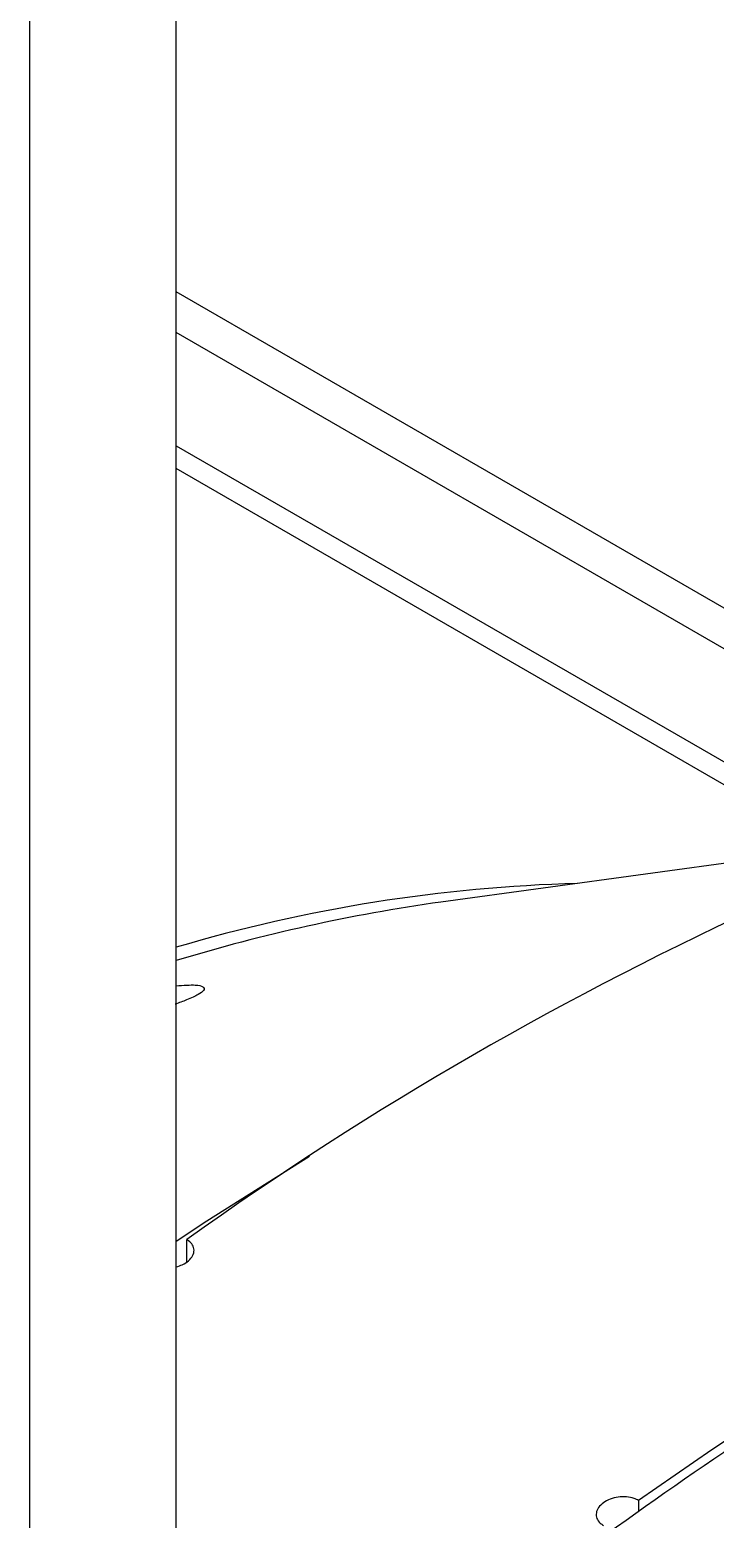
# Model space of a CAD drawing. Extents: x 2 to 136, y 1 to 99.
# Drawn here: x 99.101 to 99.723, y 15.407 to 16.76 of the extents above; entities that cross this region are included whole.
import ezdxf

# ---------------------------------------------------------------- set-up
doc = ezdxf.new("R2010")
doc.units = 0
doc.header["$MEASUREMENT"] = 0
doc.layers.add('OBJECT', color=7, linetype='CONTINUOUS')

msp = doc.modelspace()

# ---------------------------------------------------------------- linework, layer by layer
at = {"layer": 'OBJECT'}
for p, q in [((99.2336, 9.5786), (99.2336, 16.9051)), ((99.1007, 9.5018), (99.1007, 16.8284)), ((99.8226, 16.1816), (99.2336, 16.5216)), ((99.826, 16.1428), (99.2336, 16.4848)), ((99.2336, 16.382), (99.8068, 16.0511)), ((99.776, 16.0481), (99.2336, 16.3612)), ((99.798, 16.0119), (99.4739, 15.9677)), ((99.2431, 15.6411), (99.2431, 15.6614)), ((99.6533, 15.4246), (99.6533, 15.4149))]:
    msp.add_line(p, q, dxfattribs=at)
at = {"layer": 'OBJECT', "flags": 128}
for points in [[(99.2336, 15.6598), (99.2614, 15.6783), (99.3547, 15.7372)], [(99.7731, 15.5059), (99.7198, 15.4706), (99.6533, 15.4246)]]:
    msp.add_lwpolyline(points, dxfattribs=at)
at = {"layer": 'OBJECT'}
for centre, radius, start, end in [((99.636, 14.5699), 1.4152, 91.5462, 106.5211), ((101.0817, 13.093), 3.1586, 114.3975, 125.5971), ((99.6918, 14.4125), 1.5704, 97.9753, 106.9651), ((102.0136, 12.0961), 4.0722, 123.3411, 133.0546)]:
    msp.add_arc(centre, radius, start, end, dxfattribs=at)
for points, knots in [([(99.2336, 15.8918), (99.2401, 15.8922), (99.2517, 15.893), (99.2584, 15.891), (99.2599, 15.8882), (99.2544, 15.8839), (99.2449, 15.8795), (99.2362, 15.8763), (99.2326, 15.875)], [0, 0, 0, 0, 0.250006, 0.449183, 0.64941, 0.77894, 0.909612, 1, 1, 1, 1]), ([(101.6843, 15.6491), (101.6094, 15.6616), (101.4595, 15.6867), (101.2159, 15.6754), (100.9626, 15.6287), (100.7008, 15.5422), (100.4346, 15.4193), (100.167, 15.2613), (99.9015, 15.0692), (99.6418, 14.8458), (99.4175, 14.625), (99.286, 14.4709), (99.2336, 14.4095)], [0, 0, 0, 0, 0.10339, 0.207109, 0.310498, 0.413888, 0.517607, 0.620996, 0.724386, 0.828105, 0.931495, 1, 1, 1, 1]), ([(99.2336, 15.6366), (99.2355, 15.6372), (99.2398, 15.6385), (99.2451, 15.642), (99.2489, 15.6466), (99.2502, 15.6517), (99.2488, 15.6565), (99.2459, 15.6596), (99.2437, 15.661), (99.2431, 15.6614)], [0, 0, 0, 0, 0.129239, 0.29372, 0.458629, 0.62319, 0.786827, 0.94941, 1, 1, 1, 1]), ([(99.6533, 15.4246), (99.652, 15.4252), (99.6488, 15.4268), (99.6423, 15.428), (99.6347, 15.4278), (99.6273, 15.4259), (99.6211, 15.4226), (99.6166, 15.4182), (99.6145, 15.4132), (99.6151, 15.4082), (99.6177, 15.4043), (99.6204, 15.4025), (99.6214, 15.4018)], [0, 0, 0, 0, 0.073488, 0.179791, 0.286365, 0.393528, 0.501387, 0.609762, 0.718227, 0.826269, 0.933534, 1, 1, 1, 1])]:
    msp.add_open_spline(points, degree=3, knots=knots, dxfattribs=at)

doc.saveas('drawing.dxf')
